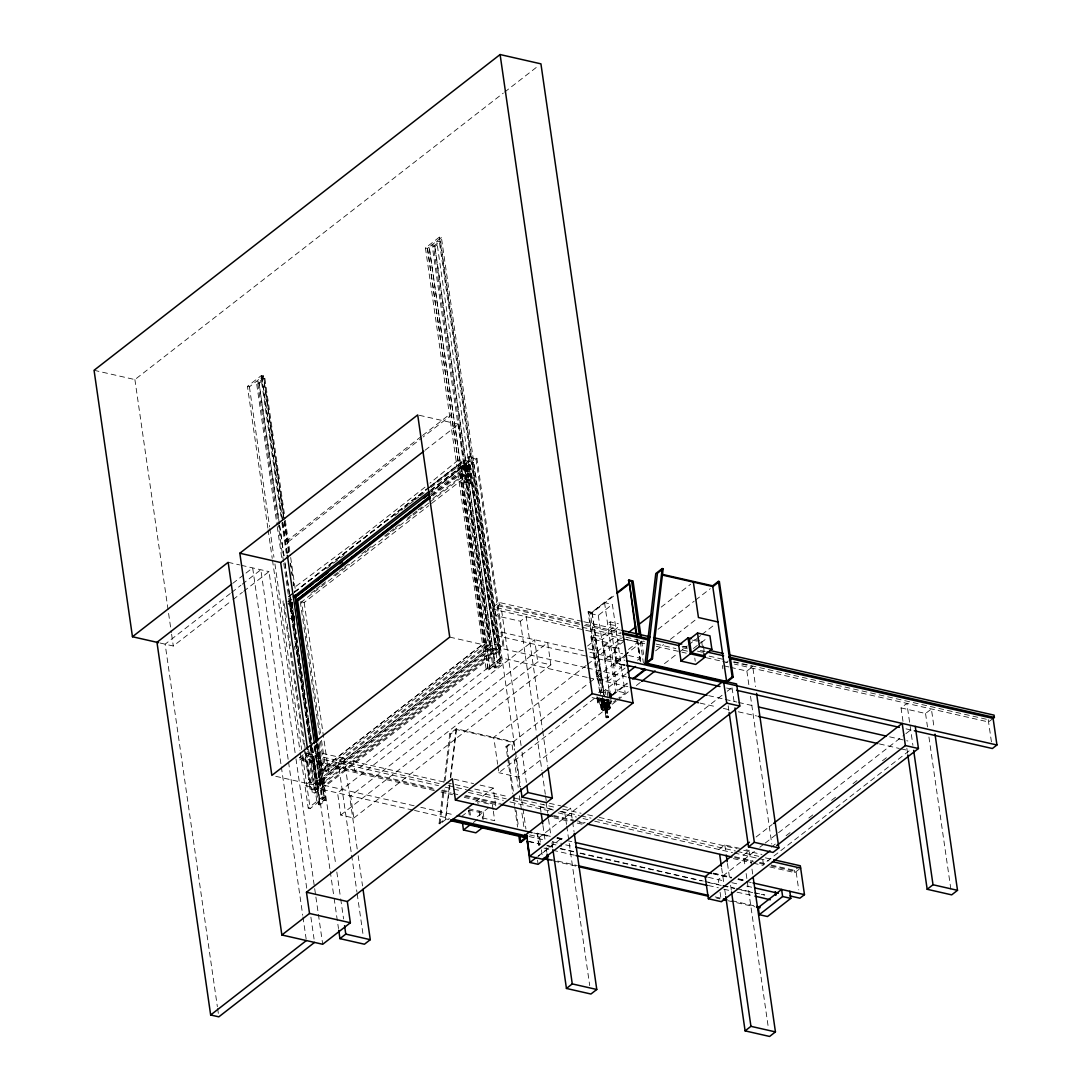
<?xml version="1.0" encoding="UTF-8"?>
<svg xmlns="http://www.w3.org/2000/svg" width="1091" height="1091" viewBox="0 0 1091 1091"><rect width="100%" height="100%" fill="white"/><g stroke="black" fill="none" stroke-linecap="round" stroke-linejoin="round"><path stroke-width="0.75" stroke-dasharray="5 3.75" d="M291.843 602.614L301.361 669.383M467.821 467.616L468.544 467.984L466.948 467.139L466.743 465.721L468.434 467.671M469.471 466.825L469.744 467.603L467.766 465.857M289.156 602.6L288.951 601.046L287.929 601.427M289.442 601.741L290.261 602.641L290.601 601.646M289.101 603.541C288.679 603.541 291.052 603.323 290.711 602.014M463.525 465.68L464.234 467.848M466.089 465.612L464.671 465.23M466.334 466.334C460.688 467.371 464.521 462.993 466.321 466.812M465.161 466.28L464.18 466.607L465.202 468.066M466.307 465.612L465.966 464.616L463.58 464.902M467.098 466.921L468.284 466.28M289.238 604.755L289.142 603.855M289.251 604.387L290.465 604.032L290.192 602.791M290.724 606.214C289.647 605.737 291.952 604.25 290.301 606.719L292.538 606.296L292.729 607.619L290.492 608.042L292.729 607.619M292.129 602.9L290.833 604.182L291.706 605.587M291.256 605.164L291.597 602.437M462.229 468.271C463.034 469.498 466.266 467.562 465.966 466.675M463.02 468.775L463.184 466.539L463.402 467.753M466.28 466.743C466.73 469.021 463.075 465.052 464.807 466.034M464.48 467.644C463.416 465.639 465.966 467.657 464.084 468.189M463.198 467.262L463.375 466.28L464.684 466.28M466.198 469.771L465.83 468.844L467.139 468.885M467.112 467.916L467.657 468.639M467.384 466.921L468.475 467.753M467.916 468.421L467.453 467.739M468.148 469.253L468.544 468.434L467.398 469.062M469.13 468.257L469.553 467.343M465.161 466.13L465.734 465.693M467.93 467.125C467.507 463.307 464.889 471.257 467.821 468.571M292.538 606.296L290.192 605.519M289.36 604.428L289.292 604.141M289.92 605.696L290.465 606.419M466.743 467.562L467.153 468.694M468.694 468.653L463.689 467.125M289.306 602.055L289.988 602.15M449.915 784.538L445.742 819.546L440.014 823.991L439.046 823.773L443.014 790.43M444.01 782.097L449.765 733.752L456.188 728.761L513.37 741.771L514.584 750.213M440.014 823.991L444.187 788.984M445.183 780.651L450.747 733.97L456.474 729.524L511.693 742.098L513.138 752.163M439.046 823.773L445.455 818.782L449.628 783.774M450.433 777.106L456.188 728.761M450.706 777.869L456.474 729.524M289.279 602.505L290.097 602.655M465.271 464.943L464.602 465.584M611.846 701.131C608.792 705.018 601.837 706.068 597.895 703.027L597.05 696.617M599.982 692.553L608.751 691.912L611.11 694.026L610.319 695.853M466.593 467.398L466.88 468.598M292.129 602.082L290.847 603.296L291.788 603.923M466.716 467.153L467.657 465.802L466.743 465.721M467.548 467.139L468.23 465.939L467.289 465.298M601.564 709.423C597.786 703.845 606.105 700.804 609.555 703.79C613.319 709.327 605.041 712.423 601.564 709.423L601.032 704.786M609.719 704.309C608.451 707.254 603.405 707.854 601.059 705.877L600.896 705.345M291.379 604.564L291.843 605.273M462.502 468.08L462.87 468.898M465.734 465.502L465.557 466.266M463.716 468.107L464.725 468.475M464.725 465.884L461.684 466.171L464.002 482.277L467.916 483.163L468.857 482.44L464.93 481.554L464.002 482.277M465.707 467.112L466.416 465.38L465.543 465.08M464.507 465.993L461.684 466.171M604.687 708.304L605.71 708.959L607.005 708.141L604.687 708.304L605.996 717.592L608.287 716.992L605.996 717.592M468.244 469.007L469.594 467.93M600.786 701.458L605.178 699.263L605.682 702.795C613.947 702.754 604.237 709.832 601.332 705.495C595.209 698.172 611.465 707.268 607.878 699.645L608.901 706.518L610.237 707.854M289.947 602.191L289.811 602.914M290.274 603.282L289.333 603.296L289.988 603.664M597.718 701.268L602.573 698.172M291.392 605.519L292.715 605.764L291.147 605.232M601.536 708.332L604.619 706.491L608.901 706.518M464.111 466.184L463.334 466.321M288.174 601.155L290.342 601.55M463.948 464.657L464.861 464.657M459.338 469.048L431.545 492.123M464.561 466.607L469.225 467.453L468.284 468.189L470.535 483.763L469.225 483.463L468.748 480.108L469.675 479.372L470.166 482.74L469.225 483.463M464.343 466.703L465.271 467.712M458.07 460.197L429.922 483.19M424.972 487.186L357.698 540.018L294.079 587.708M94.058 370.285L134.902 379.586L503.292 93.117M504.642 92.08L538.245 65.937M267.854 528.071L247.439 386.378L261.445 375.481L263.572 375.972L284.233 519.357M489.954 668.892L429.186 247.18L489.954 668.892L488.318 670.174L486.204 669.683L425.435 247.971L439.441 237.088L441.391 237.524L515.238 750.035M247.439 386.378L249.403 386.828L263.408 375.931L284.069 519.316M441.391 237.524L427.386 248.421L488.154 670.133L502.16 659.237L500.21 658.787L486.204 669.683M261.772 377.2L263.572 375.972M425.435 247.971L427.549 248.462L429.186 247.18M283.537 561.742L257.776 382.941L263.613 378.4L284.028 520.093M433.509 246.293L439.346 241.752L500.114 663.464L494.278 668.006L433.509 246.293L434.818 246.593L440.641 242.052L501.424 663.764L495.587 668.306L494.278 668.006M257.776 382.941L259.072 383.241L264.908 378.7L285.092 518.716M421.208 436.523L285.447 542.077L287.41 542.527L421.822 438.009M422.558 435.473L449.437 414.566L451.401 415.016L423.172 436.959M232.724 583.399L244.698 574.084M246.02 573.061L252.662 567.893L281.096 765.186M230.269 593.518L165.136 644.167L217.368 1006.72M231.592 592.481L240.893 585.253M242.229 584.217L260.831 569.747L288.297 760.304M160.227 643.049L173.292 646.022L231.715 600.609M233.051 599.573L242.366 592.318M243.702 591.281L269 571.602L295.729 757.099M425.108 450.215L458.547 424.222L490.568 646.404L312.694 784.715L273.486 775.796M309.994 743.748L288.747 596.286L292.756 593.177M294.093 592.14L429.063 487.172M430.4 486.136L463.811 460.157L473.453 462.352L500.496 650.018L325.432 786.147L324.122 785.847L318.081 743.967M294.556 592.099L426.281 489.668M427.631 488.632L458.697 464.63M293.247 593.286L289.238 596.409L316.281 784.061L491.345 647.931M294.584 592.249L429.554 487.282M430.481 486.572L464.302 460.266M468.162 457.265L469.089 456.543L476.931 458.329L503.974 645.995L503.046 646.718L495.205 644.931L468.162 457.265L476.003 459.052L476.931 458.329M326.618 568.643L346.665 553.055M394.778 515.648L402.797 509.402M404.134 508.365L408.143 505.256M409.48 504.206L413.489 501.096M414.825 500.06L418.835 496.937M420.171 495.9L425.517 491.741M430.863 487.582L465.612 460.566M430.468 490.35L457.347 469.457L459.475 469.935L431.081 491.85M430.809 490.254L468.23 461.166L495.273 648.818L320.195 784.961L314.644 746.421M289.279 601.632L291.965 599.532M430.522 491.796L469.539 461.452L496.582 649.118L312.285 792.421L306.489 752.217M463.034 467.303L463.457 469.007L463.743 467.862L462.025 467.889L463.266 468.939M462.311 468.134L464.425 466.566M462.557 468.38L462.857 469.266L463.866 468.68M462.939 468.925L464.398 467.794M289.197 604.319L291.897 602.218M430.44 494.482L472.144 462.052L499.187 649.718L314.904 793.021L312.285 792.421M290.138 605L291.433 605.3L291.147 606.432M431.122 495.409L473.453 462.352M290.724 604.741L291.433 605.3M466.457 468.094L466.771 468.966L466.457 468.094L465.462 468.666M290.001 605.573L291.461 604.441M431.613 495.532L459.747 473.658L483.749 643.499L320.345 770.56L483.749 643.499M465.734 468.925L467.193 467.78M465.871 468.353L466.293 470.044L467.166 468.653M290.629 606.364L292.088 605.232M432.922 495.819L461.057 473.958L463.661 474.544L488.154 644.508L324.763 771.569L322.145 770.969L485.55 643.908L488.154 644.508M466.034 470.071L468.271 469.635L467.534 471.694L466.225 471.394L466.034 470.071L468.271 469.635M466.225 471.394L468.462 470.971M310.976 593.272L314.999 590.149M316.335 589.113L320.359 585.99M321.695 584.94L325.718 581.817M333.751 575.571L337.774 572.448M339.11 571.411L343.12 568.288M344.47 567.238L348.479 564.115M361.871 553.696L365.894 550.573M367.231 549.537L371.254 546.414M384.646 535.995L388.669 532.872M390.005 531.835L394.015 528.712M395.365 527.662L399.374 524.539M407.42 518.293L411.43 515.17M412.766 514.12L416.789 510.997M418.126 509.961L422.149 506.838M432.868 498.505L463.661 474.544M320.481 733.166L301.566 601.905L349.788 564.415M351.125 563.379L423.458 507.138M424.794 506.088L428.818 502.965M430.154 501.928L464.971 474.844L467.589 475.444L430.086 504.601M466.621 474.135L468.857 473.712L469.28 476.631L468.353 477.353L467.043 477.067L466.621 474.135L468.857 473.712M292.197 611.083L293.124 610.36L290.888 610.796L292.197 611.083L292.62 614.015L291.311 613.715L293.547 613.278L292.62 614.015M301.566 601.905L304.184 602.505L428.749 505.651M467.043 477.067L469.28 476.631M292.633 615.733L291.706 616.456L293.015 616.756L293.493 620.111L294.802 620.411L294.134 615.747M467.916 483.163L467.439 479.808L469.675 479.372M292.183 619.824L293.124 619.088L289.197 618.202M293.493 620.111L294.434 619.388L293.943 616.033M470.535 483.763L471.476 483.04L470.166 482.74M434.354 790.566L299.793 759.936L299.466 757.631L305.303 753.104L441.514 784.102M582.103 621.352L499.051 602.437L493.214 606.978L624.447 636.858M299.793 759.936L305.63 755.395L438.527 785.656M579.116 622.893L499.378 604.741L493.541 609.283L621.447 638.399M414.116 805.785L309.462 781.961L304.907 785.493L412.875 810.081M326.059 771.869L489.464 644.808L492.082 645.395L328.677 772.455L326.059 771.869L321.463 739.889M357.207 848.989L344.142 758.3L338.305 762.841L351.37 853.53M521.075 745.494L501.71 611.137L495.873 615.679L520.38 621.256L526.217 616.715L542.432 729.238M310.239 745.412L315.79 783.952L490.855 647.822L500.496 650.018M304.184 748.753L309.98 788.97L310.908 788.248L318.749 790.02L312.708 748.14M495.205 644.931L496.132 644.208L503.974 645.995M492.655 648.231L317.576 784.361L312.271 747.499M587.19 677.402L500.864 657.75L354.97 771.201L353.566 761.463L499.46 648.013L585.799 667.665M300.189 752.422L308.207 808.09L322.213 797.194L324.341 797.685L316.554 743.707M308.207 808.09L310.171 808.54L324.177 797.644L316.472 743.639M314.917 746.599L322.541 798.912L324.341 797.685M310.512 748.985L318.545 804.653L324.382 800.112L316.349 744.444M318.545 804.653L319.854 804.953L325.677 800.412L317.413 743.066M599.641 691.994L588.09 611.819L591.936 612.119L614.424 594.622M617.451 698.908L611.028 703.9L603.187 702.113L590.436 613.606L604.55 602.614L612.392 604.4L625.157 692.921L618.733 697.913M588.09 611.819L592.168 612.76L614.574 595.331M340.76 815.059L537.781 661.869L550.846 664.842L547.655 642.708L350.647 795.912L353.839 818.032L340.76 815.059L337.583 792.925L534.59 639.735L537.781 661.869M590.436 613.606L598.277 615.379L612.392 604.4M353.839 818.032L550.846 664.842M625.048 668.074L608.355 681.043L596.927 678.452L590.927 636.844L593.49 634.839L601.332 636.626L615.46 625.648L607.619 623.861L610.183 621.87L618.352 623.725M587.585 645.995L595.468 639.858L608.533 642.831L615.679 692.403L602.614 689.43L598.673 692.499M590.927 636.844L602.368 639.449L619.047 626.466M626.07 654.545L617.206 661.446L605.764 658.841L603.828 645.381L612.692 638.494L622.497 640.717M588.226 648.777L598.032 651L608.533 642.831M586.194 665.442L493.759 737.311L497.646 764.286M587.531 664.405L622.347 637.321M661.201 607.114L690.671 584.203M624.734 665.183L616.565 663.314L614.26 647.386L624.775 639.217M603.828 645.381L615.256 647.986L624.134 641.099M605.764 658.841L614.628 651.941L622.797 653.809M637.512 660.164L640.131 658.132L637.84 642.19L627.339 650.359L627.789 653.55M507.424 756.608L505.965 746.544L511.693 742.098M505.965 746.544L506.947 746.762L588.376 683.443M589.713 682.407L623.206 656.359M624.543 655.323L643.295 640.744M658.037 629.289L694.203 601.168M695.54 600.118L710.268 588.663M596.927 678.452L599.491 676.447L607.332 678.234L621.461 667.256L613.619 665.469L616.183 663.464L627.611 666.069M616.565 663.314L627.066 655.145M497.891 765.977L498.873 772.714L596.654 696.685M602 692.512L626.111 673.774M655.582 650.85L663.628 644.604M670.324 639.394L697.108 618.57M611.301 695.499L627.175 683.143M603.187 702.113L607.046 699.126M611.737 695.472L617.315 691.135L625.157 692.921M475.799 801.612L493.2 788.07L496.023 807.681M604.687 700.64L600.841 700.34L604.919 701.281L607.564 699.222M612.828 695.131L627.325 683.852M461.534 816.532L469.703 810.19L482.113 813.013L483.081 819.736M616.251 701.145L518.47 777.187L498.873 772.714M617.588 700.108L628.307 691.776M636.339 685.53L640.362 682.393M664.474 663.655L677.866 653.236M679.202 652.2L687.248 645.94M688.585 644.904L695.281 639.694M696.617 638.658L700.64 635.535M701.977 634.485L715.369 624.066M468.38 808.69L483.081 812.031L489.75 806.849M693.399 648.49L697.408 645.367M698.745 644.331L702.74 641.222L703.204 644.413M477.449 816.641L482.113 813.013M692.458 640.09L701.772 642.204L707.609 637.662M473.344 822.546L477.34 819.436M541.027 812.113L540.29 807.067L543.795 804.34M725.87 662.769L728.202 660.955M538.79 845.443L537.045 833.319L550.682 836.074M559.901 811.527L564.797 812.645L570.634 808.104L574.03 831.615M730.534 667.351L746.871 671.06L752.708 666.533L755.613 686.675M529.776 834.929L539.581 837.165L725.87 692.308M727.206 691.258L732.566 687.098M537.727 856.421L553.301 844.311L561.47 846.18L560.447 839.088L538.395 856.23M739.507 848.307L724.806 844.952L718.969 849.494L719.446 852.848M902.98 721.342L901.043 707.909L906.88 703.368L912.922 745.358M756.104 837.015L772.183 824.51M752.695 874.041L749.312 850.53L743.476 855.071L745.167 866.827M901.043 707.909L925.55 713.487L931.387 708.959L934.046 727.424M754.427 851.457L718.246 879.591L719.16 885.919M759.8 847.284L763.809 844.161M765.159 843.111L777.215 833.742M778.551 832.692L904.534 734.734M905.885 733.684L912.581 728.474M771.364 847.148L775.374 844.025M786.093 835.706L790.102 832.583M808.84 818.005L812.863 814.882M831.601 800.317L835.611 797.194M853.012 783.665L858.372 779.506M882.455 760.768L886.478 757.645M771.228 865.027L794.48 870.332L799.158 866.69M769.891 866.95L794.821 872.623L800.644 868.095M993.11 718.437L988.555 721.969L734.407 664.105M463.43 466.239L463.811 466.812M466.021 467.562L465.38 467.33M290.288 604.209L289.538 604.359M291.079 603.718L291.815 603.787M291.242 603.841L291.556 601.959M605.682 702.795L602.027 703.995L601.332 705.495M291.556 606.119L289.838 606.132L290.956 606.378M468.121 466.075L468.898 466.28M289.974 604.319L289.17 603.978M597.895 703.027L597.009 696.822L600.582 698.431L604.237 698.404L605.137 704.595M465.898 468.857L466.525 469.58L465.762 469.13M465.202 467.303L465.189 466.839M468.366 466.102L469.157 466.471M468.925 468.434L468.816 468.244M440.641 242.052L436.727 241.152L497.496 662.864L501.424 663.764M264.908 378.7L260.994 377.813L280.919 516.125M419.339 415.289L458.547 424.222M465.912 465.434L468.23 465.939M465.707 466.416L467.753 466.88M467.439 479.808L468.748 480.108M694.572 639.367L699.467 640.485M583.767 621.72L620.315 630.039M683.607 646.254L686.866 647.004M585.758 624.407L620.643 632.344M682.107 646.336L687.085 647.468M700.381 650.495L707.023 652.009M498.096 605.737L582.812 625.02M584.476 625.402L621.024 633.721M682.475 647.713L687.466 648.845M697.435 651.122L704.077 652.636M626.098 637.226L644.372 641.385M656.005 644.031L675.943 648.572M682.584 650.086L687.562 651.218M709.164 656.141L724.11 659.537M734.079 661.814L986.564 719.296M733.111 662.06L752.708 666.533M623.111 638.78L644.713 643.69M656.332 646.336L686.239 653.141M706.163 657.682L721.124 661.091M722.774 661.46L727.765 662.605M626.398 639.585L637.84 642.19M724.001 665.865L728.911 666.969M614.26 647.386L622.429 649.24M228.155 562.315L239.597 564.906M241.234 565.288L269 571.602M628.702 655.527L640.131 658.132M583.317 650.822L501.928 632.289L497.373 635.835L625.279 664.951M589.958 652.336L624.843 660.273M726.606 688.026L734.911 689.907M906.007 728.856L914.313 730.752M288.747 596.286L290.547 596.695L312.026 745.821M587.449 668.047L627.298 677.116M708.659 695.635L723.592 699.031M725.256 699.413L736.875 702.058M738.539 702.44L755.149 706.218M889.629 736.834L907.889 740.994M449.724 637.103L490.568 646.404M288.57 601.646L292.224 602.546M291.011 602.382L291.856 603.5M289.974 603.078L292.02 603.541M288.829 603.05L291.938 603.759M287.901 603.773L292.552 604.837L293.234 609.514M588.854 677.784L628.702 686.853M700.095 703.109L716.705 706.886M723.347 708.4L731.638 710.282M738.28 711.796L756.54 715.955M879.401 743.926L899.325 748.467M900.989 748.835L909.294 750.731L763.4 864.181L762.691 859.313M592.099 697.599L605.178 700.572L604.455 695.622M449.765 733.752L450.747 733.97M453.992 779.151L473.589 783.611M480.135 785.097L493.2 788.07M549.4 803.276L560.829 805.881M562.465 806.249L570.634 808.104M344.142 758.3L319.636 752.722L313.799 757.263L330.014 869.786M746.039 849.794L749.312 850.53M353.566 761.463L444.883 782.247M446.546 782.629L468.121 787.538M474.762 789.052L507.97 796.607M514.611 798.121L556.124 807.572M562.765 809.086L581.026 813.245M587.667 814.745L592.645 815.891M599.286 817.404L737.093 848.771M743.735 850.284L761.995 854.444M448.156 785.615L466.43 789.775M468.094 790.157L506.292 798.857M512.947 800.371L554.473 809.822M561.115 811.336L579.389 815.495M581.053 815.877L591.022 818.141M597.663 819.655L735.539 851.035M737.202 851.416L758.79 856.34M765.432 857.853L770.423 858.985M540.29 807.067L553.369 810.04M445.169 787.17L461.779 790.948M468.421 792.461L503.306 800.399M509.947 801.912L551.487 811.363M558.128 812.877L576.403 817.036M583.044 818.55L588.022 819.682M594.677 821.196L732.538 852.589M734.202 852.957L757.468 858.262M759.118 858.631L769.087 860.908M299.466 757.631L435.677 788.643M442.319 790.157L450.624 792.052M465.584 795.448L500.469 803.399M553.614 815.495L573.552 820.037M575.216 820.405L585.185 822.682M734.679 856.708L752.954 860.867M759.595 862.381L764.586 863.513M301.075 758.941L435.636 789.57M441.31 790.852L451.265 793.116M452.929 793.498L457.906 794.63M464.548 796.144L499.419 804.081M553.573 816.423L585.744 823.732M734.638 857.635L753.431 861.904M759.554 863.308L764.532 864.44M771.187 865.954L796.103 871.627L798.735 889.888M440.996 792.08L452.615 794.725M464.248 797.371L497.469 804.94M553.955 817.8L570.566 821.578M577.207 823.091L583.849 824.605M733.357 858.631L751.631 862.79M753.281 863.172L763.25 865.449M557.324 837.588L563.965 839.102M713.446 873.127L731.706 877.287M738.362 878.8L746.667 880.696M537.045 833.319L550.328 836.347M556.969 837.861L565.274 839.756M713.091 873.4L731.365 877.559M738.007 879.073L746.312 880.969M420.758 807.285L453.979 814.854M533.717 833.006L550.328 836.783M556.969 838.297L565.274 840.193M566.938 840.575L573.58 842.088M713.119 873.85L731.393 878.01M738.034 879.523L744.676 881.037M746.339 881.405L751.317 882.551M315.79 783.952L321.504 785.261L315.708 745.044M414.539 810.449L449.424 818.4M529.162 836.552L545.773 840.329M552.414 841.843L559.056 843.357M565.711 844.87L574.016 846.752M708.441 877.355L725.174 881.173M731.816 882.687L740.121 884.569M746.776 886.083L753.417 887.597M445.455 818.782L448.728 819.532M309.98 788.97L317.822 790.757M528.903 841.325L540.522 843.97M547.164 845.484L553.819 846.998M560.46 848.512L573.743 851.539M580.385 853.053L703.286 881.023M704.95 881.405L721.56 885.183M723.224 885.565L734.843 888.21M736.507 888.592L753.117 892.37M754.781 892.752L764.736 895.015L754.427 893.024M528.549 841.597L540.181 844.243M546.823 845.757L553.464 847.271M560.106 848.784L573.389 851.812M580.03 853.326L701.281 880.914M707.923 882.428L721.206 885.456M722.869 885.837L734.488 888.483M741.144 889.997L752.763 892.643M543.986 848.089L551.064 849.862M552.728 850.244L574.316 855.153M708.414 885.524L718.383 887.788M723.783 889.179L730.438 890.692M737.08 892.206L753.254 895.725M325.677 800.412L321.763 799.526L313.99 745.548M549.141 859.122L577.371 865.545M715.219 896.925L721.86 898.438M731.829 900.702L755.081 906.007M548.855 859.926L552.182 860.676M553.846 861.058L577.098 866.349M716.61 898.111L719.924 898.861M728.229 900.757L754.808 906.798M465.98 469.171L466.703 469.73M466.198 465.08L466.293 465.462M988.228 719.665L991.433 741.894M925.55 713.487L927.486 726.92M928.932 736.998L951.202 891.511M906.853 748.221L907.821 754.931M794.48 870.332L794.821 872.623M746.871 671.06L749.053 686.184M750.513 696.263L771.801 844.039M732.075 687.821L734.257 702.931M722.365 665.483L722.856 668.851M728.174 705.795L729.143 712.505M746.135 873.55L747.103 880.26M747.349 881.937L768.391 1028.049M703.422 646.008L704.35 652.377M701.772 642.204L703.709 655.664M724.806 844.952L726.006 853.353M727.465 863.431L729.647 878.541M730.615 885.265L731.338 890.297M694.776 658.05L695.24 661.228M721.628 867.972L723.81 883.083M724.779 889.806L725.501 894.838M720.074 892.233L721.437 901.725M641.685 641.113L643.608 654.477M640.281 641.385L643.417 663.096M637.594 640.185L640.731 661.896M636.776 638.971L639.899 660.682M615.256 647.986L617.206 661.446M610.183 621.87L616.183 663.464M604.55 602.614L617.315 691.135M611.11 694.026L611.778 698.676M610.769 693.18L611.219 696.276M602.368 639.449L608.355 681.043M609.964 692.458L610.865 698.663M610.769 698.949L611.205 702.058M598.277 615.379L611.028 703.9M608.751 691.912L609.637 698.117M609.692 699.808L610.142 702.904M609.555 703.79L610.101 708.414M608.751 700.449L609.61 706.873M607.196 691.585L608.082 697.776M608.437 699.999L609.051 704.991M609.16 705.427L609.664 708.973M608.028 699.004L608.696 703.654M608.055 701.949L608.56 705.482M608.464 705.945L608.983 709.477M607.114 699.386L607.632 702.931M607.332 702.386L607.973 706.3M605.423 691.476L605.86 694.572M607.564 706.382L608.069 709.927M606.187 699.249L606.991 704.227M606.446 702.754L606.951 706.3M606.391 702.672L606.91 706.218M607.005 708.141L608.287 717.142M606.746 707.909L608.219 717.292M606.501 706.723L608.069 717.442M606.241 707.786L607.864 717.578M598.032 651L604.223 693.971M605.45 703.013L605.955 706.545M606.323 708.836L607.592 717.687M592.168 612.76L604.919 701.281M605.26 702.74L605.764 706.272M605.928 707.786L607.292 717.769M591.936 612.119L604.209 697.299M605.614 707.827L606.896 716.678M604.128 699.386L604.632 702.931M605.355 706.927L606.978 717.81M595.468 639.858L602.614 689.43M605.314 707.909L606.678 717.81M604.4 703.149L604.905 706.682M605.055 708.018L606.391 717.769M604.114 702.945L604.619 706.491M604.837 708.154L606.16 717.687M603.118 699.645L603.637 703.19M604.223 706.982L604.728 710.527M603.378 703.149L603.882 706.682M602.368 698.54L603.568 706.818M602.232 700.013L602.737 703.559M603.146 706.9L603.65 710.446M602.45 703.013L602.955 706.559M588.663 611.369L600.936 696.549M601.523 700.463L602.655 707.254M601.687 702.768L602.191 706.3M602.218 706.682L602.737 710.214M600.582 698.431L601.973 707.773M601.509 706.327L602.027 709.873M599.041 698.09L599.927 704.295M597.909 697.258L598.359 700.354M597.813 697.544L598.714 703.75M596.9 697.531L597.568 702.181M564.797 812.645L566.502 824.401M566.734 826.078L589.726 985.623M542.677 730.915L547.75 766.182M552.892 841.475L553.301 844.311M520.38 621.256L536.595 733.779M536.84 735.457L541.927 770.723M542.159 772.401L545.309 794.234M545.555 795.912L546.277 800.958M546.127 802.526L547.587 812.604M548.555 819.327L550.969 836.115M551.937 842.838L552.66 847.871M542.963 825.546L545.132 840.656M546.1 847.38L546.836 852.412M539.581 837.165L540.481 843.493M541.395 849.807L542.773 859.299M537.399 833.047L539.213 845.648M522.043 752.204L526.394 782.438M537.508 860.076L538.122 864.331M499.051 602.437L499.378 604.741M476.003 459.052L503.046 646.718M515.484 751.713L520.557 786.979M515.538 756.868L519.889 787.061M521.58 798.803L522.794 807.19M523.039 808.867L525.93 828.996M499.46 648.013L500.864 657.75M439.441 237.088L500.21 658.787M514.106 758.872L518.211 787.388M519.425 795.762L524.253 829.31M469.089 456.543L496.132 644.208M467.343 470.371L467.534 471.694M467.93 474.435L468.353 477.353M506.947 746.762L508.638 758.504M508.883 760.182L515.17 803.794M516.138 810.504L518.552 827.278M434.818 246.593L495.587 668.306M507.656 758.286L512.743 793.512M512.975 795.189L514.434 805.253M514.666 806.931L517.57 827.046M463.811 460.157L490.855 647.822M464.971 474.844L489.464 644.808M462.611 465.434L464.93 481.554M461.057 473.958L485.55 643.908M427.549 248.462L488.318 670.174M493.105 809.549L492.423 804.776L477.722 801.421L478.404 806.208M493.337 811.145L494.714 820.705L480.013 817.364L478.635 807.804M483.081 812.031L484.227 819.996M469.703 810.19L470.671 816.914M468.612 810.272L469.294 815.059M358.175 855.712L362.539 885.933M351.616 855.208L356.948 892.152M357.18 893.829L363.235 935.819M304.184 602.505L328.677 772.455M300.27 601.605L319.418 734.543M320.386 741.28L324.763 771.569M319.145 742.589L325.432 786.147M318.258 744.048L335.851 865.245M336.819 871.954L340.447 897.157M340.692 898.834L343.597 918.977M285.337 520.393L290.438 555.824M290.683 557.515L295.538 591.24M316.963 743.748L320.836 770.682M284.478 521.034L289.088 553.096M290.547 563.215L291.529 569.952M291.761 571.643L292.252 575.025M293.22 581.762L293.711 585.144M294.556 591.036L294.72 592.14M284.315 521.007L289.088 554.173M290.383 563.174L290.874 566.543M291.72 572.461L292.211 575.789M293.165 582.444L293.643 585.772M284.274 521.784L288.883 553.833M261.935 377.241L282.596 520.625M282.842 522.316L287.465 554.364M314.931 744.976L322.704 798.953M261.445 375.481L282.433 520.584M282.596 522.248L287.301 554.323M281.901 522.875L286.278 553.246M301.607 671.06L304.021 687.821M304.266 689.498L308.126 716.296M308.371 717.973L311.753 741.43M330.259 871.464L333.887 896.652M334.132 898.329L338.483 928.564M291.611 607.019L291.802 608.342M279.351 523.735L258.935 382.041L256.33 381.441L276.991 524.826M279.596 525.412L283.974 555.783M284.942 562.533L311.44 746.394M311.685 748.085L319.704 803.753L317.099 803.153L309.558 750.853M259.072 383.241L279.255 523.244M279.501 524.935L284.11 556.983M285.092 563.733L319.854 804.953M283.783 563.433L310.28 747.308M277.223 526.503L281.846 558.565M294.488 646.281L294.979 649.65M298.62 674.947L299.111 678.329M308.617 749.462L314.904 793.021M307.839 751.058L312.694 784.715M286.278 617.329L283.865 600.582L282.937 601.305L303.939 747.076M287.247 624.038L290.383 645.817M291.352 652.527L294.488 674.306M295.456 681.002L295.934 684.357M296.179 686.034L300.039 712.846M300.284 714.523L304.144 741.321M304.389 742.998L310.908 788.248M305.303 753.104L309.462 781.961M249.403 386.828L269.572 526.83M269.818 528.521L273.95 557.201M274.918 563.938L301.661 749.49M302.63 756.24L310.171 808.54M268.1 529.762L272.232 558.442M272.477 560.119L299.943 750.731M295.975 758.79L314.44 886.942M314.685 888.633L315.654 895.37M315.899 897.061L322.704 944.274M288.542 761.982L306.762 888.456M310.894 917.122L314.058 939.051M281.342 766.864L302.725 915.267M302.971 916.945L306.121 938.874M134.902 379.586L171.355 632.535M171.601 634.226L173.292 646.022M217.614 1008.411L218.35 1013.471M434.668 245.38L432.063 244.793L492.832 666.506L495.437 667.092L434.668 245.38"/><path stroke-width="1.5" d="M733.152 677.184L726.729 682.189L645.04 663.587L655.773 573.566L662.196 568.575L663.164 568.793L652.445 658.814L646.718 663.26L726.442 681.411L732.17 676.966L733.152 677.184L719.364 581.585L718.396 581.367L712.668 585.812L662.319 574.357M646.718 663.26L657.45 573.239L663.164 568.793M645.04 663.587L651.463 658.596L662.196 568.575M424.167 498.123L429.09 494.114M132.461 636.735L228.155 562.315L281.86 934.987L309.53 913.467L306.462 892.22L452.356 778.783L455.424 800.03L496.269 809.317L633.039 702.972L540.931 63.851L500.101 54.55L94.058 370.285L132.461 636.735L158.59 642.681M239.829 553.232L417.703 414.921L449.724 637.103L271.85 775.415L239.829 553.232L280.673 562.533L423.772 451.251M231.401 584.421L156.968 642.313L210.658 1014.985L218.827 1016.839L314.535 942.419M429.118 491.4L293.356 596.968L295.484 597.445M295.32 597.418L429.895 492.927M429.786 496.46L295.852 600.609L430.277 496.569M430.249 497.905L297.652 601.018L317.781 740.68M636.053 633.953L628.934 580.057L633.025 580.985L640.962 636.108M617.07 592.577L628.975 583.317M617.206 593.286L629.071 584.067M629.057 632.112L635.753 626.902M638.426 624.816L651.818 614.41M719.364 581.585L712.955 586.576L662.305 575.052M455.424 800.03L592.195 693.671L633.039 702.972M627.461 672.724L635.494 666.478M632.466 679.038L644.372 669.779L641.113 669.028L641.685 668.578L645.777 669.506L633.912 678.738M306.462 892.22L347.306 901.521L473.126 803.685M691.299 638.617L688.039 637.88L678.697 645.136L681.002 661.078L695.703 664.419L705.031 657.164L704.581 653.973M697.531 633.025L689.362 639.381L691.299 652.827L703.709 655.664L711.878 649.309L709.941 635.848L697.531 633.025L699.467 646.486L691.299 652.827M210.658 1014.985L306.366 940.565M641.699 681.357L655.105 670.938M462.502 823.269L463.47 829.992L470.48 824.551M681.002 661.078L690.33 653.809L705.031 657.164M347.306 901.521L350.375 922.768L322.704 944.274L281.86 934.987M338.728 930.241L339.942 938.642L345.779 934.101L370.285 939.678L363.017 889.288M482.89 827.373L475.881 832.815L463.47 829.992M520.802 788.657L522.016 797.057L527.853 792.516L552.36 798.094L547.996 767.859M370.285 939.678L364.449 944.22L339.942 938.642M552.36 798.094L546.523 802.635L522.016 797.057M723.524 680.989L526.503 834.192L529.694 856.326L542.773 859.299L739.78 706.095L736.589 683.962L723.524 680.989L726.715 703.122L529.694 856.326M518.784 835.433L519.752 842.143L525.467 837.697L524.976 834.342M519.752 842.143L520.721 842.375L527.144 837.383L450.365 819.9M529.203 854.58L527.239 840.943L529.953 862.463L536.431 857.417M548.5 856.258L538.122 864.331L529.953 862.463M749.408 842.225L705.181 876.618L708.359 898.752L721.437 901.725L918.445 748.521L915.254 726.388M773.533 823.46L902.189 723.415L905.38 745.548L776.71 845.593M547.068 854.089L566.434 988.446L572.27 983.905L596.777 989.482L574.261 833.306M729.143 712.505L748.508 846.861L754.345 842.32L778.851 847.898L756.581 693.399M708.359 898.752L770.014 850.803M596.777 989.482L590.94 994.024L566.434 988.446M778.851 847.898L773.014 852.439L748.508 846.861M730.656 658.678L993.11 718.437L994.392 717.428L994.065 715.137L729.947 655.009M782.629 896.516L781.606 889.438L758.259 907.589L759.281 914.667L782.629 896.516L790.798 898.384L789.775 891.292M790.798 898.384L767.45 916.535L759.281 914.667M773.737 859.735L800.317 865.79L804.476 894.647L799.921 898.179L789.952 895.916M993.11 718.437L996.942 744.989L992.387 748.521L914.313 730.752M725.747 896.516L745.098 1030.872L750.935 1026.331L775.442 1031.909L753.172 877.409M907.821 754.931L927.173 889.288L933.01 884.746L957.516 890.324L935.014 734.148M775.442 1031.909L769.605 1036.45L745.098 1030.872M957.516 890.324L951.679 894.865L927.173 889.288M339.792 563.883L342.438 561.906M317.099 580.739L327.832 572.816M313.035 583.712L295.361 596.559M628.348 580.507L631.621 581.258L639.326 634.703M718.055 621.993L698.445 617.52L693.344 582.117M699.467 646.486L711.878 649.309M621.965 630.421L650.209 636.858M653.536 637.608L681.766 644.031M710.009 650.468L723.306 653.495M622.306 632.725L648.886 638.78M653.864 639.912L678.779 645.586M707.023 652.009L723.633 655.786M728.611 656.932L994.392 717.428M622.675 634.103L649.254 640.158M651.463 658.596L652.445 658.814M626.507 660.655L996.942 744.989M626.943 665.333L719.965 686.512M736.575 690.289L899.366 727.356M626.37 665.551L629.63 666.301M628.962 677.497L706.995 695.253M758.463 706.968L886.301 736.084M726.715 703.122L739.78 706.095M905.38 745.548L918.445 748.521M630.366 687.235L698.431 702.727M758.204 716.337L877.75 743.544M772.414 861.658L800.644 868.095M501.069 804.462L552.537 816.177M587.408 824.114L731.856 856.994M457.306 815.618L532.053 832.624M575.243 842.457L711.455 873.468M752.981 882.919L804.476 894.647M452.751 819.15L527.499 836.17M575.666 847.134L706.9 877.014M755.081 887.979L778.333 893.27M470.671 824.619L475.581 825.737M478.84 826.473L485.372 827.96M450.719 820.677L525.467 837.697M575.98 855.535L707.186 885.401M754.917 896.106L770.287 899.775M544.15 857.99L547.477 858.74M579.035 865.927L708.577 895.411M723.524 898.82L726.838 899.57M756.745 906.376L760.059 907.139M543.877 858.781L548.855 859.926M578.762 866.731L708.304 896.216M723.251 899.625L726.565 900.375M756.472 907.18L759.786 907.944M309.53 913.467L350.375 922.768M913.658 750.403L933.01 884.746M775.578 891.838L776.028 894.988M775.196 891.933L775.633 894.961M718.396 581.367L732.17 676.966M734.979 707.977L754.345 842.32M712.668 585.812L726.729 682.189M726.251 855.03L727.22 861.754M731.57 891.974L750.935 1026.331M719.692 854.526L721.383 866.295M688.039 637.88L690.33 653.809M628.934 580.057L636.871 635.18M500.101 54.55L592.195 693.671M547.832 814.281L548.309 817.65M552.905 849.548L572.27 983.905M541.259 813.791L542.718 823.869M526.885 785.793L527.853 792.516M519.766 835.665L520.721 842.375M344.565 925.7L345.779 934.101M296.343 600.718L316.717 742.071M295.17 595.263L316.322 742.016M295.006 595.222L316.158 741.975M287.369 555.387L314.44 743.216M280.673 562.533L307.594 749.367"/></g></svg>
